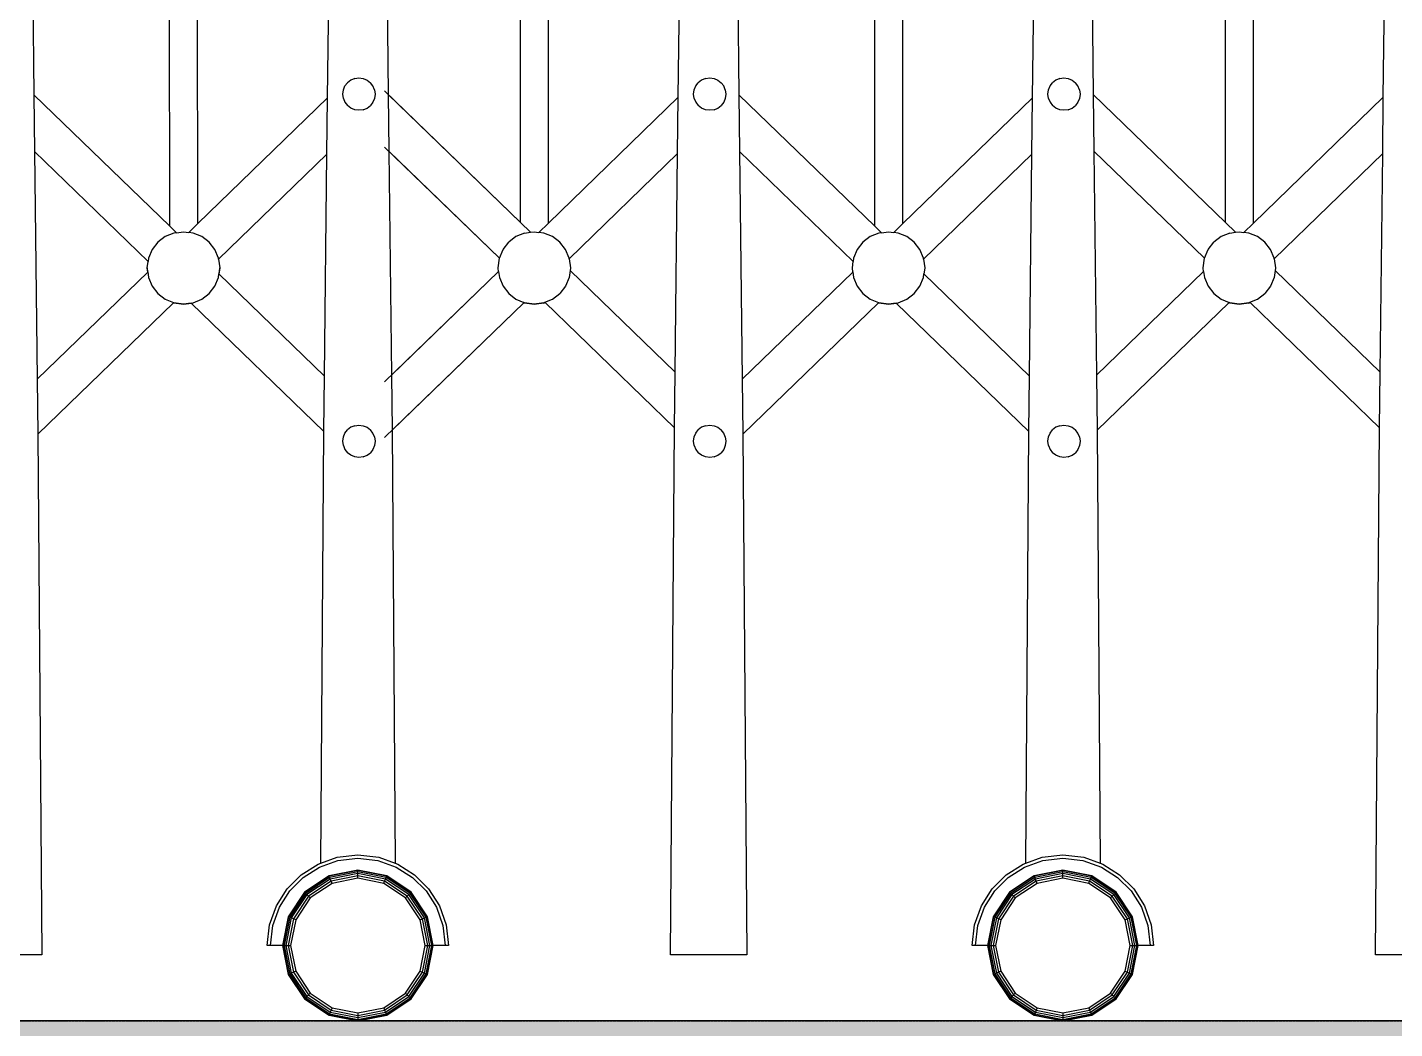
# Model space of a CAD drawing. Extents: x -202236 to 1002404, y -663931 to 1550022.
# Drawn here: x -65258 to -64242, y -351726 to -350982 of the extents above; entities that cross this region are included whole.
import ezdxf

# ---------------------------------------------------------------- set-up
doc = ezdxf.new("R2010")
doc.units = 0
doc.linetypes.add('DOTE', pattern=[2.42, 2, -0.2, 0.02, -0.2])
doc.layers.add('A-AXIS-DOTE', color=14, linetype='DOTE')
doc.layers.add('A-SFCE', color=30, linetype='Continuous')

msp = doc.modelspace()

# ---------------------------------------------------------------- hatches: boundary and pattern name
h = msp.add_hatch()
h.set_pattern_fill('混凝土', color=8, scale=15, angle=-21.69758, style=0, double=1)
h.set_pattern_definition([(50, (-68561.18, -351851.65), (107.589, -9.4128), [11.25, -123.75]), (355, (-68561.18, -351851.65), (-20.8127, 112.8288), [9, -99]), (100.4514, (-68552.21, -351852.44), (86.7764, 103.4159), [9.561, -105.1713]), (46.1842, (-68561.18, -351821.65), (160.0862, -24.8279), [16.875, -185.625]), (96.6356, (-68547.84, -351823.72), (140.1994, 146.1177), [14.3415, -157.757]), (351.1842, (-68561.18, -351821.65), (140.1993, 146.1178), [13.5, -148.5]), (21, (-68546.18, -351829.15), (89.53606, -60.39283), [11.25, -123.75]), (326, (-68546.18, -351829.15), (36.4973, 108.7725), [9, -99]), (71.4514, (-68538.72, -351834.18), (126.0334, 48.3796), [9.561, -105.1713]), (37.5, (-68561.177, -351851.65), (1.82398, 49.93408), [0, -97.8, 0, -100.5, 0, -99.375]), (7.5, (-68561.18, -351851.65), (39.46043, 59.16176), [0, -57.3, 0, -95.55, 0, -37.875]), (327.5, (-68594.627, -351851.65), (80.07337, -3.38323), [0, -37.5, 0, -117, 0, -155.25]), (317.5, (-68609.63, -351851.65), (87.47793, 15.01575), [0, -48.75, 0, -77.7, 0, -110.25])])
h.paths.add_polyline_path([(-55555.67, -351920.63), (-55555.67, -351720.63), (-70458.23, -351720.63), (-70458.23, -351920.63)])

# ---------------------------------------------------------------- linework, layer by layer
at = {"color": 250}
for p, q in [((-64891.4, -351126.81), (-64891.49, -350820.49)), ((-64891.4, -351126.81), (-64891.49, -350820.49)), ((-64870.57, -351127.29), (-64870.67, -350820.16)), ((-64870.57, -351127.29), (-64870.67, -350820.16)), ((-64367.29, -351126.81), (-64367.38, -350820.49)), ((-64346.46, -351127.29), (-64346.56, -350820.16)), ((-65152.13, -351129.65), (-65152.23, -350823.23)), ((-65131.31, -351127.71), (-65131.4, -350823)), ((-64628.02, -351129.65), (-64628.12, -350823.23)), ((-64628.02, -351129.65), (-64628.12, -350823.23)), ((-64607.2, -351127.71), (-64607.29, -350823)), ((-64607.2, -351127.71), (-64607.29, -350823)), ((-65254.33, -350922.2), (-65253.07, -351031.84)), ((-65034.8, -351034.17), (-65033.47, -350917.9)), ((-64991.02, -350916.96), (-64989.71, -351031.55)), ((-64774.06, -351033.75), (-64772.7, -350915.09)), ((-64774.06, -351033.75), (-64772.7, -350915.09)), ((-64730.22, -350922.2), (-64728.96, -351031.84)), ((-64730.22, -350922.2), (-64728.96, -351031.84)), ((-64510.69, -351034.17), (-64509.36, -350917.9)), ((-64466.91, -350916.96), (-64465.6, -351031.55)), ((-64249.95, -351033.75), (-64248.59, -350915.09)), ((-65023.04, -351028.2), (-65021.83, -351025.33)), ((-65021.83, -351025.33), (-65019.95, -351022.89)), ((-65017.51, -351021.01), (-65019.95, -351022.89)), ((-65014.64, -351019.8), (-65017.51, -351021.01)), ((-65014.64, -351019.8), (-65011.44, -351019.37)), ((-65011.44, -351019.37), (-65008.25, -351019.8)), ((-65008.25, -351019.8), (-65005.38, -351021.01)), ((-65005.38, -351021.01), (-65002.94, -351022.89)), ((-65001.06, -351025.33), (-65002.94, -351022.89)), ((-64999.85, -351028.2), (-65001.06, -351025.33)), ((-64762.3, -351028.2), (-64761.09, -351025.33)), ((-64762.3, -351028.2), (-64761.09, -351025.33)), ((-64761.09, -351025.33), (-64759.21, -351022.89)), ((-64761.09, -351025.33), (-64759.21, -351022.89)), ((-64756.77, -351021.01), (-64759.21, -351022.89)), ((-64756.77, -351021.01), (-64759.21, -351022.89)), ((-64753.9, -351019.8), (-64756.77, -351021.01)), ((-64753.9, -351019.8), (-64756.77, -351021.01)), ((-64753.9, -351019.8), (-64750.71, -351019.37)), ((-64753.9, -351019.8), (-64750.71, -351019.37)), ((-64750.71, -351019.37), (-64747.51, -351019.8)), ((-64750.71, -351019.37), (-64747.51, -351019.8)), ((-64747.51, -351019.8), (-64744.64, -351021.01)), ((-64747.51, -351019.8), (-64744.64, -351021.01)), ((-64744.64, -351021.01), (-64742.21, -351022.89)), ((-64744.64, -351021.01), (-64742.21, -351022.89)), ((-64740.32, -351025.33), (-64742.21, -351022.89)), ((-64740.32, -351025.33), (-64742.21, -351022.89)), ((-64739.11, -351028.2), (-64740.32, -351025.33)), ((-64739.11, -351028.2), (-64740.32, -351025.33)), ((-64498.93, -351028.2), (-64497.72, -351025.33)), ((-64497.72, -351025.33), (-64495.84, -351022.89)), ((-64493.4, -351021.01), (-64495.84, -351022.89)), ((-64490.53, -351019.8), (-64493.4, -351021.01)), ((-64490.53, -351019.8), (-64487.34, -351019.37)), ((-64487.34, -351019.37), (-64484.14, -351019.8)), ((-64484.14, -351019.8), (-64481.27, -351021.01)), ((-64481.27, -351021.01), (-64478.84, -351022.89)), ((-64476.95, -351025.33), (-64478.84, -351022.89)), ((-64475.74, -351028.2), (-64476.95, -351025.33)), ((-65253.07, -351031.84), (-65152.13, -351129.65)), ((-65253.07, -351031.84), (-65252.59, -351074.05)), ((-65131.31, -351127.71), (-65034.8, -351034.17)), ((-65035.28, -351076.04), (-65034.8, -351034.17)), ((-65023.47, -351031.39), (-65023.04, -351028.2)), ((-65023.04, -351034.59), (-65023.47, -351031.39)), ((-65023.04, -351034.59), (-65021.83, -351037.46)), ((-64999.85, -351034.59), (-65001.06, -351037.46)), ((-64999.85, -351028.2), (-64999.42, -351031.39)), ((-64999.42, -351031.39), (-64999.85, -351034.59)), ((-64992.37, -351028.97), (-64891.4, -351126.81)), ((-64989.71, -351031.55), (-64891.4, -351126.81)), ((-64989.71, -351031.55), (-64989.22, -351073.76)), ((-64870.57, -351127.29), (-64774.06, -351033.75)), ((-64870.57, -351127.29), (-64774.06, -351033.75)), ((-64774.54, -351075.62), (-64774.06, -351033.75)), ((-64774.54, -351075.62), (-64774.06, -351033.75)), ((-64762.73, -351031.39), (-64762.3, -351028.2)), ((-64762.73, -351031.39), (-64762.3, -351028.2)), ((-64762.3, -351034.59), (-64762.73, -351031.39)), ((-64762.3, -351034.59), (-64762.73, -351031.39)), ((-64762.3, -351034.59), (-64761.09, -351037.46)), ((-64762.3, -351034.59), (-64761.09, -351037.46)), ((-64739.11, -351034.59), (-64740.32, -351037.46)), ((-64739.11, -351034.59), (-64740.32, -351037.46)), ((-64739.11, -351028.2), (-64738.68, -351031.39)), ((-64739.11, -351028.2), (-64738.68, -351031.39)), ((-64738.68, -351031.39), (-64739.11, -351034.59)), ((-64738.68, -351031.39), (-64739.11, -351034.59)), ((-64728.96, -351031.84), (-64628.02, -351129.65)), ((-64728.96, -351031.84), (-64728.48, -351074.05)), ((-64728.96, -351031.84), (-64628.02, -351129.65)), ((-64728.96, -351031.84), (-64728.48, -351074.05)), ((-64607.2, -351127.71), (-64510.69, -351034.17)), ((-64607.2, -351127.71), (-64510.69, -351034.17)), ((-64511.17, -351076.04), (-64510.69, -351034.17)), ((-64499.36, -351031.39), (-64498.93, -351028.2)), ((-64498.93, -351034.59), (-64499.36, -351031.39)), ((-64498.93, -351034.59), (-64497.72, -351037.46)), ((-64475.74, -351034.59), (-64476.95, -351037.46)), ((-64475.74, -351028.2), (-64475.31, -351031.39)), ((-64475.31, -351031.39), (-64475.74, -351034.59)), ((-64465.6, -351031.55), (-64367.29, -351126.81)), ((-64465.6, -351031.55), (-64465.11, -351073.76)), ((-64346.46, -351127.29), (-64249.95, -351033.75)), ((-64250.43, -351075.62), (-64249.95, -351033.75)), ((-65021.83, -351037.46), (-65019.95, -351039.89)), ((-65017.51, -351041.78), (-65019.95, -351039.89)), ((-65014.64, -351042.99), (-65017.51, -351041.78)), ((-65011.44, -351043.42), (-65014.64, -351042.99)), ((-65008.25, -351042.99), (-65011.44, -351043.42)), ((-65008.25, -351042.99), (-65005.38, -351041.78)), ((-65005.38, -351041.78), (-65002.94, -351039.89)), ((-65001.06, -351037.46), (-65002.94, -351039.89)), ((-64761.09, -351037.46), (-64759.21, -351039.89)), ((-64761.09, -351037.46), (-64759.21, -351039.89)), ((-64756.77, -351041.78), (-64759.21, -351039.89)), ((-64756.77, -351041.78), (-64759.21, -351039.89)), ((-64753.9, -351042.99), (-64756.77, -351041.78)), ((-64753.9, -351042.99), (-64756.77, -351041.78)), ((-64750.71, -351043.42), (-64753.9, -351042.99)), ((-64750.71, -351043.42), (-64753.9, -351042.99)), ((-64747.51, -351042.99), (-64750.71, -351043.42)), ((-64747.51, -351042.99), (-64750.71, -351043.42)), ((-64747.51, -351042.99), (-64744.64, -351041.78)), ((-64747.51, -351042.99), (-64744.64, -351041.78)), ((-64744.64, -351041.78), (-64742.21, -351039.89)), ((-64744.64, -351041.78), (-64742.21, -351039.89)), ((-64740.32, -351037.46), (-64742.21, -351039.89)), ((-64740.32, -351037.46), (-64742.21, -351039.89)), ((-64497.72, -351037.46), (-64495.84, -351039.89)), ((-64493.4, -351041.78), (-64495.84, -351039.89)), ((-64490.53, -351042.99), (-64493.4, -351041.78)), ((-64487.34, -351043.42), (-64490.53, -351042.99)), ((-64484.14, -351042.99), (-64487.34, -351043.42)), ((-64484.14, -351042.99), (-64481.27, -351041.78)), ((-64481.27, -351041.78), (-64478.84, -351039.89)), ((-64476.95, -351037.46), (-64478.84, -351039.89)), ((-65168.15, -351155.88), (-65252.59, -351074.05)), ((-65252.59, -351074.05), (-65250.65, -351243.38)), ((-65035.28, -351076.04), (-65115.85, -351154.13)), ((-65037.17, -351241.05), (-65035.28, -351076.04)), ((-64907.05, -351153.38), (-64992.37, -351070.71)), ((-64907.05, -351153.38), (-64989.22, -351073.76)), ((-64989.22, -351073.76), (-64987.31, -351240.45)), ((-64774.54, -351075.62), (-64855.16, -351153.76)), ((-64774.54, -351075.62), (-64855.16, -351153.76)), ((-64776.4, -351238.24), (-64774.54, -351075.62)), ((-64776.4, -351238.24), (-64774.54, -351075.62)), ((-64644.04, -351155.88), (-64728.48, -351074.05)), ((-64728.48, -351074.05), (-64726.54, -351243.38)), ((-64644.04, -351155.88), (-64728.48, -351074.05)), ((-64728.48, -351074.05), (-64726.54, -351243.38)), ((-64511.17, -351076.04), (-64591.74, -351154.13)), ((-64511.17, -351076.04), (-64591.74, -351154.13)), ((-64513.07, -351241.05), (-64511.17, -351076.04)), ((-64382.94, -351153.38), (-64465.11, -351073.76)), ((-64465.11, -351073.76), (-64463.2, -351240.45)), ((-64250.43, -351075.62), (-64331.05, -351153.76)), ((-64252.3, -351238.24), (-64250.43, -351075.62)), ((-65138.03, -351134.22), (-65131.31, -351127.71)), ((-64891.4, -351126.81), (-64883.9, -351134.08)), ((-64891.4, -351126.81), (-64883.9, -351134.08)), ((-64870.57, -351127.29), (-64877.67, -351134.17)), ((-64870.57, -351127.29), (-64877.67, -351134.17)), ((-64613.92, -351134.22), (-64607.2, -351127.71)), ((-64613.92, -351134.22), (-64607.2, -351127.71)), ((-64367.29, -351126.81), (-64359.79, -351134.08)), ((-64346.46, -351127.29), (-64353.56, -351134.17)), ((-65155.46, -351137.38), (-65160.9, -351141.59)), ((-65149.03, -351134.67), (-65155.46, -351137.38)), ((-65152.13, -351129.65), (-65147.21, -351134.42)), ((-65147.21, -351134.42), (-65149.03, -351134.67)), ((-65147.21, -351134.42), (-65141.88, -351133.71)), ((-65141.88, -351133.71), (-65138.03, -351134.22)), ((-65134.73, -351134.67), (-65138.03, -351134.22)), ((-65128.31, -351137.38), (-65134.73, -351134.67)), ((-65122.86, -351141.59), (-65128.31, -351137.38)), ((-64894.72, -351137.38), (-64900.16, -351141.59)), ((-64894.72, -351137.38), (-64900.16, -351141.59)), ((-64888.29, -351134.67), (-64894.72, -351137.38)), ((-64888.29, -351134.67), (-64894.72, -351137.38)), ((-64888.29, -351134.67), (-64883.9, -351134.08)), ((-64888.29, -351134.67), (-64883.9, -351134.08)), ((-64883.9, -351134.08), (-64881.14, -351133.71)), ((-64883.9, -351134.08), (-64881.14, -351133.71)), ((-64881.14, -351133.71), (-64877.67, -351134.17)), ((-64881.14, -351133.71), (-64877.67, -351134.17)), ((-64874, -351134.67), (-64877.67, -351134.17)), ((-64874, -351134.67), (-64877.67, -351134.17)), ((-64867.57, -351137.38), (-64874, -351134.67)), ((-64867.57, -351137.38), (-64874, -351134.67)), ((-64862.12, -351141.59), (-64867.57, -351137.38)), ((-64862.12, -351141.59), (-64867.57, -351137.38)), ((-64631.35, -351137.38), (-64636.79, -351141.59)), ((-64631.35, -351137.38), (-64636.79, -351141.59)), ((-64624.92, -351134.67), (-64631.35, -351137.38)), ((-64624.92, -351134.67), (-64631.35, -351137.38)), ((-64628.02, -351129.65), (-64623.1, -351134.42)), ((-64628.02, -351129.65), (-64623.1, -351134.42)), ((-64623.1, -351134.42), (-64624.92, -351134.67)), ((-64623.1, -351134.42), (-64624.92, -351134.67)), ((-64623.1, -351134.42), (-64617.77, -351133.71)), ((-64623.1, -351134.42), (-64617.77, -351133.71)), ((-64617.77, -351133.71), (-64613.92, -351134.22)), ((-64617.77, -351133.71), (-64613.92, -351134.22)), ((-64610.63, -351134.67), (-64613.92, -351134.22)), ((-64610.63, -351134.67), (-64613.92, -351134.22)), ((-64604.2, -351137.38), (-64610.63, -351134.67)), ((-64604.2, -351137.38), (-64610.63, -351134.67)), ((-64598.75, -351141.59), (-64604.2, -351137.38)), ((-64598.75, -351141.59), (-64604.2, -351137.38)), ((-64370.61, -351137.38), (-64376.05, -351141.59)), ((-64364.18, -351134.67), (-64370.61, -351137.38)), ((-64364.18, -351134.67), (-64359.79, -351134.08)), ((-64359.79, -351134.08), (-64357.04, -351133.71)), ((-64357.04, -351133.71), (-64353.56, -351134.17)), ((-64349.89, -351134.67), (-64353.56, -351134.17)), ((-64343.46, -351137.38), (-64349.89, -351134.67)), ((-64338.02, -351141.59), (-64343.46, -351137.38)), ((-65165.11, -351147.04), (-65167.82, -351153.46)), ((-65160.9, -351141.59), (-65165.11, -351147.04)), ((-65118.65, -351147.04), (-65122.86, -351141.59)), ((-65115.94, -351153.46), (-65118.65, -351147.04)), ((-64907.05, -351153.38), (-64904.37, -351147.04)), ((-64907.05, -351153.38), (-64904.37, -351147.04)), ((-64904.37, -351147.04), (-64900.16, -351141.59)), ((-64904.37, -351147.04), (-64900.16, -351141.59)), ((-64857.92, -351147.04), (-64862.12, -351141.59)), ((-64857.92, -351147.04), (-64862.12, -351141.59)), ((-64855.2, -351153.46), (-64857.92, -351147.04)), ((-64855.2, -351153.46), (-64857.92, -351147.04)), ((-64641, -351147.04), (-64643.72, -351153.46)), ((-64641, -351147.04), (-64643.72, -351153.46)), ((-64636.79, -351141.59), (-64641, -351147.04)), ((-64636.79, -351141.59), (-64641, -351147.04)), ((-64594.55, -351147.04), (-64598.75, -351141.59)), ((-64594.55, -351147.04), (-64598.75, -351141.59)), ((-64591.83, -351153.46), (-64594.55, -351147.04)), ((-64591.83, -351153.46), (-64594.55, -351147.04)), ((-64382.94, -351153.38), (-64380.26, -351147.04)), ((-64380.26, -351147.04), (-64376.05, -351141.59)), ((-64333.81, -351147.04), (-64338.02, -351141.59)), ((-64331.09, -351153.46), (-64333.81, -351147.04)), ((-65168.79, -351160.61), (-65168.15, -351155.88)), ((-65167.82, -351153.46), (-65168.15, -351155.88)), ((-65115.85, -351154.13), (-65115.94, -351153.46)), ((-65115.85, -351154.13), (-65114.98, -351160.61)), ((-64908.05, -351160.61), (-64907.09, -351153.46)), ((-64908.05, -351160.61), (-64907.09, -351153.46)), ((-64907.09, -351153.46), (-64907.05, -351153.38)), ((-64907.09, -351153.46), (-64907.05, -351153.38)), ((-64855.16, -351153.76), (-64855.2, -351153.46)), ((-64855.16, -351153.76), (-64855.2, -351153.46)), ((-64855.16, -351153.76), (-64854.24, -351160.61)), ((-64855.16, -351153.76), (-64854.24, -351160.61)), ((-64644.68, -351160.61), (-64644.04, -351155.88)), ((-64644.68, -351160.61), (-64644.04, -351155.88)), ((-64643.72, -351153.46), (-64644.04, -351155.88)), ((-64643.72, -351153.46), (-64644.04, -351155.88)), ((-64591.74, -351154.13), (-64591.83, -351153.46)), ((-64591.74, -351154.13), (-64591.83, -351153.46)), ((-64591.74, -351154.13), (-64590.87, -351160.61)), ((-64591.74, -351154.13), (-64590.87, -351160.61)), ((-64383.94, -351160.61), (-64382.98, -351153.46)), ((-64382.98, -351153.46), (-64382.94, -351153.38)), ((-64331.05, -351153.76), (-64331.09, -351153.46)), ((-64331.05, -351153.76), (-64330.13, -351160.61)), ((-65250.65, -351243.38), (-65168.42, -351163.67)), ((-65168.77, -351160.77), (-65168.79, -351160.61)), ((-65168.79, -351160.92), (-65168.77, -351160.77)), ((-65168.42, -351163.67), (-65168.79, -351160.92)), ((-65168.38, -351163.64), (-65168.77, -351160.77)), ((-65168.42, -351163.67), (-65168.38, -351163.64)), ((-65168.38, -351163.64), (-65167.82, -351167.76)), ((-65167.82, -351167.76), (-65165.11, -351174.18)), ((-65118.65, -351174.18), (-65115.94, -351167.76)), ((-65115.94, -351167.76), (-65115.58, -351165.08)), ((-65115, -351160.77), (-65115.58, -351165.08)), ((-65115.58, -351165.08), (-65115.54, -351165.11)), ((-65114.98, -351160.92), (-65115.54, -351165.11)), ((-65115.54, -351165.11), (-65037.17, -351241.05)), ((-65114.98, -351160.61), (-65115, -351160.77)), ((-65115, -351160.77), (-65114.98, -351160.92)), ((-64992.37, -351245.35), (-64907.73, -351163.31)), ((-64987.31, -351240.45), (-64907.73, -351163.31)), ((-64908.03, -351160.77), (-64908.05, -351160.61)), ((-64908.03, -351160.77), (-64908.05, -351160.61)), ((-64908.05, -351160.92), (-64908.03, -351160.77)), ((-64908.05, -351160.92), (-64908.03, -351160.77)), ((-64907.73, -351163.31), (-64908.05, -351160.92)), ((-64907.73, -351163.31), (-64908.05, -351160.92)), ((-64907.69, -351163.27), (-64908.03, -351160.77)), ((-64907.69, -351163.27), (-64908.03, -351160.77)), ((-64907.73, -351163.31), (-64907.69, -351163.27)), ((-64907.73, -351163.31), (-64907.69, -351163.27)), ((-64907.69, -351163.27), (-64907.09, -351167.76)), ((-64907.69, -351163.27), (-64907.09, -351167.76)), ((-64907.09, -351167.76), (-64904.37, -351174.18)), ((-64907.09, -351167.76), (-64904.37, -351174.18)), ((-64855.2, -351167.76), (-64857.92, -351174.18)), ((-64855.2, -351167.76), (-64857.92, -351174.18)), ((-64854.5, -351162.56), (-64855.2, -351167.76)), ((-64854.5, -351162.56), (-64855.2, -351167.76)), ((-64854.26, -351160.77), (-64854.5, -351162.56)), ((-64854.26, -351160.77), (-64854.5, -351162.56)), ((-64854.5, -351162.56), (-64854.47, -351162.6)), ((-64854.5, -351162.56), (-64854.47, -351162.6)), ((-64854.24, -351160.92), (-64854.47, -351162.6)), ((-64854.24, -351160.92), (-64854.47, -351162.6)), ((-64854.47, -351162.6), (-64776.4, -351238.24)), ((-64854.47, -351162.6), (-64776.4, -351238.24)), ((-64854.24, -351160.61), (-64854.26, -351160.77)), ((-64854.24, -351160.61), (-64854.26, -351160.77)), ((-64854.26, -351160.77), (-64854.24, -351160.92)), ((-64854.26, -351160.77), (-64854.24, -351160.92)), ((-64726.54, -351243.38), (-64644.31, -351163.67)), ((-64726.54, -351243.38), (-64644.31, -351163.67)), ((-64644.66, -351160.77), (-64644.68, -351160.61)), ((-64644.66, -351160.77), (-64644.68, -351160.61)), ((-64644.68, -351160.92), (-64644.66, -351160.77)), ((-64644.68, -351160.92), (-64644.66, -351160.77)), ((-64644.31, -351163.67), (-64644.68, -351160.92)), ((-64644.31, -351163.67), (-64644.68, -351160.92)), ((-64644.27, -351163.64), (-64644.66, -351160.77)), ((-64644.27, -351163.64), (-64644.66, -351160.77)), ((-64644.31, -351163.67), (-64644.27, -351163.64)), ((-64644.31, -351163.67), (-64644.27, -351163.64)), ((-64644.27, -351163.64), (-64643.72, -351167.76)), ((-64644.27, -351163.64), (-64643.72, -351167.76)), ((-64643.72, -351167.76), (-64641, -351174.18)), ((-64643.72, -351167.76), (-64641, -351174.18)), ((-64594.55, -351174.18), (-64591.83, -351167.76)), ((-64594.55, -351174.18), (-64591.83, -351167.76)), ((-64591.83, -351167.76), (-64591.47, -351165.08)), ((-64591.83, -351167.76), (-64591.47, -351165.08)), ((-64590.89, -351160.77), (-64591.47, -351165.08)), ((-64590.89, -351160.77), (-64591.47, -351165.08)), ((-64591.47, -351165.08), (-64591.43, -351165.11)), ((-64591.47, -351165.08), (-64591.43, -351165.11)), ((-64590.87, -351160.92), (-64591.43, -351165.11)), ((-64590.87, -351160.92), (-64591.43, -351165.11)), ((-64591.43, -351165.11), (-64513.07, -351241.05)), ((-64591.43, -351165.11), (-64513.07, -351241.05)), ((-64590.87, -351160.61), (-64590.89, -351160.77)), ((-64590.87, -351160.61), (-64590.89, -351160.77)), ((-64590.89, -351160.77), (-64590.87, -351160.92)), ((-64590.89, -351160.77), (-64590.87, -351160.92)), ((-64463.2, -351240.45), (-64383.62, -351163.31)), ((-64383.92, -351160.77), (-64383.94, -351160.61)), ((-64383.94, -351160.92), (-64383.92, -351160.77)), ((-64383.62, -351163.31), (-64383.94, -351160.92)), ((-64383.58, -351163.27), (-64383.92, -351160.77)), ((-64383.62, -351163.31), (-64383.58, -351163.27)), ((-64383.58, -351163.27), (-64382.98, -351167.76)), ((-64382.98, -351167.76), (-64380.26, -351174.18)), ((-64331.09, -351167.76), (-64333.81, -351174.18)), ((-64330.39, -351162.56), (-64331.09, -351167.76)), ((-64330.15, -351160.77), (-64330.39, -351162.56)), ((-64330.39, -351162.56), (-64330.36, -351162.6)), ((-64330.13, -351160.92), (-64330.36, -351162.6)), ((-64330.36, -351162.6), (-64252.3, -351238.24)), ((-64330.13, -351160.61), (-64330.15, -351160.77)), ((-64330.15, -351160.77), (-64330.13, -351160.92)), ((-65165.11, -351174.18), (-65160.9, -351179.63)), ((-65122.86, -351179.63), (-65118.65, -351174.18)), ((-64904.37, -351174.18), (-64900.16, -351179.63)), ((-64904.37, -351174.18), (-64900.16, -351179.63)), ((-64857.92, -351174.18), (-64862.12, -351179.63)), ((-64857.92, -351174.18), (-64862.12, -351179.63)), ((-64641, -351174.18), (-64636.79, -351179.63)), ((-64641, -351174.18), (-64636.79, -351179.63)), ((-64598.75, -351179.63), (-64594.55, -351174.18)), ((-64598.75, -351179.63), (-64594.55, -351174.18)), ((-64380.26, -351174.18), (-64376.05, -351179.63)), ((-64333.81, -351174.18), (-64338.02, -351179.63)), ((-65149.44, -351186.69), (-65250.18, -351284.33)), ((-65160.9, -351179.63), (-65155.46, -351183.84)), ((-65155.46, -351183.84), (-65149.22, -351186.47)), ((-65149.22, -351186.47), (-65149.44, -351186.69)), ((-65149.03, -351186.86), (-65149.44, -351186.69)), ((-65149.03, -351186.55), (-65149.22, -351186.47)), ((-65141.88, -351187.52), (-65149.03, -351186.55)), ((-65141.88, -351187.82), (-65149.03, -351186.86)), ((-65136.28, -351186.76), (-65141.88, -351187.52)), ((-65136, -351187.03), (-65141.88, -351187.82)), ((-65136.28, -351186.76), (-65134.73, -351186.55)), ((-65136, -351187.03), (-65136.28, -351186.76)), ((-65037.65, -351282.33), (-65136, -351187.03)), ((-65134.73, -351186.55), (-65128.31, -351183.84)), ((-65128.31, -351183.84), (-65122.86, -351179.63)), ((-64889, -351186.56), (-64992.37, -351286.76)), ((-64889, -351186.56), (-64986.84, -351281.4)), ((-64900.16, -351179.63), (-64894.72, -351183.84)), ((-64900.16, -351179.63), (-64894.72, -351183.84)), ((-64894.72, -351183.84), (-64888.78, -351186.35)), ((-64894.72, -351183.84), (-64888.78, -351186.35)), ((-64888.78, -351186.35), (-64889, -351186.56)), ((-64888.78, -351186.35), (-64889, -351186.56)), ((-64888.29, -351186.86), (-64889, -351186.56)), ((-64888.29, -351186.86), (-64889, -351186.56)), ((-64888.29, -351186.55), (-64888.78, -351186.35)), ((-64888.29, -351186.55), (-64888.78, -351186.35)), ((-64881.14, -351187.52), (-64888.29, -351186.55)), ((-64881.14, -351187.52), (-64888.29, -351186.55)), ((-64881.14, -351187.82), (-64888.29, -351186.86)), ((-64881.14, -351187.82), (-64888.29, -351186.86)), ((-64874, -351186.55), (-64881.14, -351187.52)), ((-64874, -351186.55), (-64881.14, -351187.52)), ((-64874, -351186.86), (-64881.14, -351187.82)), ((-64874, -351186.86), (-64881.14, -351187.82)), ((-64874, -351186.55), (-64873.18, -351186.21)), ((-64874, -351186.55), (-64873.18, -351186.21)), ((-64874, -351186.86), (-64872.96, -351186.42)), ((-64874, -351186.86), (-64872.96, -351186.42)), ((-64873.18, -351186.21), (-64867.57, -351183.84)), ((-64873.18, -351186.21), (-64867.57, -351183.84)), ((-64872.96, -351186.42), (-64873.18, -351186.21)), ((-64872.96, -351186.42), (-64873.18, -351186.21)), ((-64776.88, -351279.52), (-64872.96, -351186.42)), ((-64776.88, -351279.52), (-64872.96, -351186.42)), ((-64867.57, -351183.84), (-64862.12, -351179.63)), ((-64867.57, -351183.84), (-64862.12, -351179.63)), ((-64625.33, -351186.69), (-64726.07, -351284.33)), ((-64625.33, -351186.69), (-64726.07, -351284.33)), ((-64636.79, -351179.63), (-64631.35, -351183.84)), ((-64636.79, -351179.63), (-64631.35, -351183.84)), ((-64631.35, -351183.84), (-64625.11, -351186.47)), ((-64631.35, -351183.84), (-64625.11, -351186.47)), ((-64625.11, -351186.47), (-64625.33, -351186.69)), ((-64625.11, -351186.47), (-64625.33, -351186.69)), ((-64624.92, -351186.86), (-64625.33, -351186.69)), ((-64624.92, -351186.86), (-64625.33, -351186.69)), ((-64624.92, -351186.55), (-64625.11, -351186.47)), ((-64624.92, -351186.55), (-64625.11, -351186.47)), ((-64617.77, -351187.52), (-64624.92, -351186.55)), ((-64617.77, -351187.52), (-64624.92, -351186.55)), ((-64617.77, -351187.82), (-64624.92, -351186.86)), ((-64617.77, -351187.82), (-64624.92, -351186.86)), ((-64612.17, -351186.76), (-64617.77, -351187.52)), ((-64612.17, -351186.76), (-64617.77, -351187.52)), ((-64611.89, -351187.03), (-64617.77, -351187.82)), ((-64611.89, -351187.03), (-64617.77, -351187.82)), ((-64612.17, -351186.76), (-64610.63, -351186.55)), ((-64612.17, -351186.76), (-64610.63, -351186.55)), ((-64611.89, -351187.03), (-64612.17, -351186.76)), ((-64611.89, -351187.03), (-64612.17, -351186.76)), ((-64513.54, -351282.33), (-64611.89, -351187.03)), ((-64513.54, -351282.33), (-64611.89, -351187.03)), ((-64610.63, -351186.55), (-64604.2, -351183.84)), ((-64610.63, -351186.55), (-64604.2, -351183.84)), ((-64604.2, -351183.84), (-64598.75, -351179.63)), ((-64604.2, -351183.84), (-64598.75, -351179.63)), ((-64364.89, -351186.56), (-64462.73, -351281.4)), ((-64376.05, -351179.63), (-64370.61, -351183.84)), ((-64370.61, -351183.84), (-64364.67, -351186.35)), ((-64364.67, -351186.35), (-64364.89, -351186.56)), ((-64364.18, -351186.86), (-64364.89, -351186.56)), ((-64364.18, -351186.55), (-64364.67, -351186.35)), ((-64357.04, -351187.52), (-64364.18, -351186.55)), ((-64357.04, -351187.82), (-64364.18, -351186.86)), ((-64349.89, -351186.55), (-64357.04, -351187.52)), ((-64349.89, -351186.86), (-64357.04, -351187.82)), ((-64349.89, -351186.55), (-64349.07, -351186.21)), ((-64349.89, -351186.86), (-64348.85, -351186.42)), ((-64349.07, -351186.21), (-64343.46, -351183.84)), ((-64348.85, -351186.42), (-64349.07, -351186.21)), ((-64252.77, -351279.52), (-64348.85, -351186.42)), ((-64343.46, -351183.84), (-64338.02, -351179.63)), ((-64776.88, -351279.52), (-64776.4, -351238.24)), ((-64776.88, -351279.52), (-64776.4, -351238.24)), ((-64252.77, -351279.52), (-64252.3, -351238.24)), ((-65250.65, -351243.38), (-65250.18, -351284.33)), ((-65037.65, -351282.33), (-65037.17, -351241.05)), ((-64987.31, -351240.45), (-64986.84, -351281.4)), ((-64726.54, -351243.38), (-64726.07, -351284.33)), ((-64726.54, -351243.38), (-64726.07, -351284.33)), ((-64513.54, -351282.33), (-64513.07, -351241.05)), ((-64463.2, -351240.45), (-64462.73, -351281.4)), ((-65017.51, -351279.17), (-65019.95, -351281.05)), ((-65014.64, -351277.95), (-65017.51, -351279.17)), ((-65014.64, -351277.95), (-65011.44, -351277.52)), ((-65011.44, -351277.52), (-65008.25, -351277.95)), ((-65008.25, -351277.95), (-65005.38, -351279.17)), ((-65005.38, -351279.17), (-65002.94, -351281.05)), ((-64779.91, -351671.58), (-64776.88, -351279.52)), ((-64779.91, -351671.58), (-64776.88, -351279.52)), ((-64756.77, -351279.17), (-64759.21, -351281.05)), ((-64756.77, -351279.17), (-64759.21, -351281.05)), ((-64753.9, -351277.95), (-64756.77, -351279.17)), ((-64753.9, -351277.95), (-64756.77, -351279.17)), ((-64753.9, -351277.95), (-64750.71, -351277.52)), ((-64753.9, -351277.95), (-64750.71, -351277.52)), ((-64750.71, -351277.52), (-64747.51, -351277.95)), ((-64750.71, -351277.52), (-64747.51, -351277.95)), ((-64747.51, -351277.95), (-64744.64, -351279.17)), ((-64747.51, -351277.95), (-64744.64, -351279.17)), ((-64744.64, -351279.17), (-64742.21, -351281.05)), ((-64744.64, -351279.17), (-64742.21, -351281.05)), ((-64493.4, -351279.17), (-64495.84, -351281.05)), ((-64490.53, -351277.95), (-64493.4, -351279.17)), ((-64490.53, -351277.95), (-64487.34, -351277.52)), ((-64487.34, -351277.52), (-64484.14, -351277.95)), ((-64484.14, -351277.95), (-64481.27, -351279.17)), ((-64481.27, -351279.17), (-64478.84, -351281.05)), ((-64255.8, -351671.58), (-64252.77, -351279.52)), ((-65250.18, -351284.33), (-65247.2, -351671.58)), ((-65039.87, -351603.33), (-65037.65, -351282.33)), ((-65023.47, -351289.55), (-65023.04, -351286.35)), ((-65023.04, -351292.74), (-65023.47, -351289.55)), ((-65023.04, -351286.35), (-65021.83, -351283.48)), ((-65021.83, -351283.48), (-65019.95, -351281.05)), ((-65001.06, -351283.48), (-65002.94, -351281.05)), ((-64999.85, -351286.35), (-65001.06, -351283.48)), ((-64999.85, -351286.35), (-64999.42, -351289.55)), ((-64999.42, -351289.55), (-64999.85, -351292.74)), ((-64986.84, -351281.4), (-64984.61, -351603.33)), ((-64762.73, -351289.55), (-64762.3, -351286.35)), ((-64762.73, -351289.55), (-64762.3, -351286.35)), ((-64762.3, -351292.74), (-64762.73, -351289.55)), ((-64762.3, -351292.74), (-64762.73, -351289.55)), ((-64762.3, -351286.35), (-64761.09, -351283.48)), ((-64762.3, -351286.35), (-64761.09, -351283.48)), ((-64761.09, -351283.48), (-64759.21, -351281.05)), ((-64761.09, -351283.48), (-64759.21, -351281.05)), ((-64740.32, -351283.48), (-64742.21, -351281.05)), ((-64740.32, -351283.48), (-64742.21, -351281.05)), ((-64739.11, -351286.35), (-64740.32, -351283.48)), ((-64739.11, -351286.35), (-64740.32, -351283.48)), ((-64739.11, -351286.35), (-64738.68, -351289.55)), ((-64739.11, -351286.35), (-64738.68, -351289.55)), ((-64738.68, -351289.55), (-64739.11, -351292.74)), ((-64738.68, -351289.55), (-64739.11, -351292.74)), ((-64726.07, -351284.33), (-64723.09, -351671.58)), ((-64726.07, -351284.33), (-64723.09, -351671.58)), ((-64515.76, -351603.33), (-64513.54, -351282.33)), ((-64499.36, -351289.55), (-64498.93, -351286.35)), ((-64498.93, -351292.74), (-64499.36, -351289.55)), ((-64498.93, -351286.35), (-64497.72, -351283.48)), ((-64497.72, -351283.48), (-64495.84, -351281.05)), ((-64476.95, -351283.48), (-64478.84, -351281.05)), ((-64475.74, -351286.35), (-64476.95, -351283.48)), ((-64475.74, -351286.35), (-64475.31, -351289.55)), ((-64475.31, -351289.55), (-64475.74, -351292.74)), ((-64462.73, -351281.4), (-64460.5, -351603.33)), ((-65023.04, -351292.74), (-65021.83, -351295.62)), ((-65021.83, -351295.62), (-65019.95, -351298.05)), ((-65017.51, -351299.93), (-65019.95, -351298.05)), ((-65014.64, -351301.14), (-65017.51, -351299.93)), ((-65008.25, -351301.14), (-65005.38, -351299.93)), ((-65005.38, -351299.93), (-65002.94, -351298.05)), ((-65001.06, -351295.62), (-65002.94, -351298.05)), ((-64999.85, -351292.74), (-65001.06, -351295.62)), ((-64762.3, -351292.74), (-64761.09, -351295.62)), ((-64762.3, -351292.74), (-64761.09, -351295.62)), ((-64761.09, -351295.62), (-64759.21, -351298.05)), ((-64761.09, -351295.62), (-64759.21, -351298.05)), ((-64756.77, -351299.93), (-64759.21, -351298.05)), ((-64756.77, -351299.93), (-64759.21, -351298.05)), ((-64753.9, -351301.14), (-64756.77, -351299.93)), ((-64753.9, -351301.14), (-64756.77, -351299.93)), ((-64747.51, -351301.14), (-64744.64, -351299.93)), ((-64747.51, -351301.14), (-64744.64, -351299.93)), ((-64744.64, -351299.93), (-64742.21, -351298.05)), ((-64744.64, -351299.93), (-64742.21, -351298.05)), ((-64740.32, -351295.62), (-64742.21, -351298.05)), ((-64740.32, -351295.62), (-64742.21, -351298.05)), ((-64739.11, -351292.74), (-64740.32, -351295.62)), ((-64739.11, -351292.74), (-64740.32, -351295.62)), ((-64498.93, -351292.74), (-64497.72, -351295.62)), ((-64497.72, -351295.62), (-64495.84, -351298.05)), ((-64493.4, -351299.93), (-64495.84, -351298.05)), ((-64490.53, -351301.14), (-64493.4, -351299.93)), ((-64484.14, -351301.14), (-64481.27, -351299.93)), ((-64481.27, -351299.93), (-64478.84, -351298.05)), ((-64476.95, -351295.62), (-64478.84, -351298.05)), ((-64475.74, -351292.74), (-64476.95, -351295.62)), ((-65011.44, -351301.57), (-65014.64, -351301.14)), ((-65008.25, -351301.14), (-65011.44, -351301.57)), ((-64750.71, -351301.57), (-64753.9, -351301.14)), ((-64750.71, -351301.57), (-64753.9, -351301.14)), ((-64747.51, -351301.14), (-64750.71, -351301.57)), ((-64747.51, -351301.14), (-64750.71, -351301.57)), ((-64487.34, -351301.57), (-64490.53, -351301.14)), ((-64484.14, -351301.14), (-64487.34, -351301.57)), ((-65054.38, -351612.01), (-65041.87, -351604.05)), ((-65041.87, -351604.05), (-65039.87, -351603.33)), ((-65040.79, -351606.26), (-65027.12, -351601.37)), ((-65039.87, -351603.33), (-65027.68, -351598.97)), ((-65027.68, -351598.97), (-65012.24, -351597.19)), ((-65027.12, -351601.37), (-65012.24, -351599.65)), ((-65012.24, -351597.19), (-64996.79, -351598.97)), ((-65012.24, -351599.65), (-64997.35, -351601.37)), ((-64997.35, -351601.37), (-64983.69, -351606.26)), ((-64996.79, -351598.97), (-64984.61, -351603.33)), ((-64984.61, -351603.33), (-64982.61, -351604.05)), ((-64982.61, -351604.05), (-64970.09, -351612.01)), ((-64530.28, -351612.01), (-64517.76, -351604.05)), ((-64517.76, -351604.05), (-64515.76, -351603.33)), ((-64516.68, -351606.26), (-64503.02, -351601.37)), ((-64515.76, -351603.33), (-64503.58, -351598.97)), ((-64503.58, -351598.97), (-64488.13, -351597.19)), ((-64503.02, -351601.37), (-64488.13, -351599.65)), ((-64488.13, -351597.19), (-64472.69, -351598.97)), ((-64488.13, -351599.65), (-64473.25, -351601.37)), ((-64473.25, -351601.37), (-64459.58, -351606.26)), ((-64472.69, -351598.97), (-64460.5, -351603.33)), ((-64460.5, -351603.33), (-64458.5, -351604.05)), ((-64458.5, -351604.05), (-64445.99, -351612.01)), ((-65064.83, -351622.45), (-65054.38, -351612.01)), ((-65062.91, -351624), (-65052.85, -351613.93)), ((-65052.85, -351613.93), (-65040.79, -351606.26)), ((-65033.68, -351612.82), (-65051.86, -351624.97)), ((-65033.57, -351613.09), (-65051.66, -351625.18)), ((-65033.25, -351613.88), (-65051.06, -351625.78)), ((-65032.74, -351615.1), (-65050.12, -351626.71)), ((-65012.24, -351608.56), (-65033.68, -351612.82)), ((-65033.57, -351613.09), (-65033.68, -351612.82)), ((-65012.24, -351608.85), (-65033.57, -351613.09)), ((-65033.25, -351613.88), (-65033.57, -351613.09)), ((-65012.24, -351609.7), (-65033.25, -351613.88)), ((-65032.74, -351615.1), (-65033.25, -351613.88)), ((-65012.24, -351611.02), (-65032.74, -351615.1)), ((-65032.1, -351616.64), (-65032.74, -351615.1)), ((-65012.24, -351612.69), (-65032.1, -351616.64)), ((-65012.24, -351614.53), (-65031.4, -351618.35)), ((-64990.79, -351612.82), (-65012.24, -351608.56)), ((-65012.24, -351608.85), (-65012.24, -351608.56)), ((-64990.91, -351613.09), (-65012.24, -351608.85)), ((-65012.24, -351609.7), (-65012.24, -351608.85)), ((-64991.23, -351613.88), (-65012.24, -351609.7)), ((-65012.24, -351611.02), (-65012.24, -351609.7)), ((-64991.74, -351615.1), (-65012.24, -351611.02)), ((-65012.24, -351612.69), (-65012.24, -351611.02)), ((-64992.37, -351616.64), (-65012.24, -351612.69)), ((-65012.24, -351614.53), (-65012.24, -351612.69)), ((-64993.08, -351618.35), (-65012.24, -351614.53)), ((-64992.37, -351616.64), (-64991.74, -351615.1)), ((-64991.74, -351615.1), (-64991.23, -351613.88)), ((-64974.36, -351626.71), (-64991.74, -351615.1)), ((-64991.23, -351613.88), (-64990.91, -351613.09)), ((-64973.42, -351625.78), (-64991.23, -351613.88)), ((-64990.91, -351613.09), (-64990.79, -351612.82)), ((-64972.82, -351625.18), (-64990.91, -351613.09)), ((-64972.61, -351624.97), (-64990.79, -351612.82)), ((-64983.69, -351606.26), (-64971.63, -351613.93)), ((-64971.63, -351613.93), (-64961.57, -351624)), ((-64970.09, -351612.01), (-64959.65, -351622.45)), ((-64540.72, -351622.45), (-64530.28, -351612.01)), ((-64538.8, -351624), (-64528.74, -351613.93)), ((-64528.74, -351613.93), (-64516.68, -351606.26)), ((-64509.58, -351612.82), (-64527.76, -351624.97)), ((-64509.46, -351613.09), (-64527.55, -351625.18)), ((-64509.14, -351613.88), (-64526.95, -351625.78)), ((-64508.63, -351615.1), (-64526.01, -351626.71)), ((-64488.13, -351608.56), (-64509.58, -351612.82)), ((-64509.46, -351613.09), (-64509.58, -351612.82)), ((-64488.13, -351608.85), (-64509.46, -351613.09)), ((-64509.14, -351613.88), (-64509.46, -351613.09)), ((-64488.13, -351609.7), (-64509.14, -351613.88)), ((-64508.63, -351615.1), (-64509.14, -351613.88)), ((-64488.13, -351611.02), (-64508.63, -351615.1)), ((-64508, -351616.64), (-64508.63, -351615.1)), ((-64488.13, -351612.69), (-64508, -351616.64)), ((-64488.13, -351614.53), (-64507.29, -351618.35)), ((-64466.69, -351612.82), (-64488.13, -351608.56)), ((-64488.13, -351608.85), (-64488.13, -351608.56)), ((-64466.8, -351613.09), (-64488.13, -351608.85)), ((-64488.13, -351609.7), (-64488.13, -351608.85)), ((-64467.12, -351613.88), (-64488.13, -351609.7)), ((-64488.13, -351611.02), (-64488.13, -351609.7)), ((-64467.63, -351615.1), (-64488.13, -351611.02)), ((-64488.13, -351612.69), (-64488.13, -351611.02)), ((-64468.27, -351616.64), (-64488.13, -351612.69)), ((-64488.13, -351614.53), (-64488.13, -351612.69)), ((-64468.97, -351618.35), (-64488.13, -351614.53)), ((-64468.27, -351616.64), (-64467.63, -351615.1)), ((-64467.63, -351615.1), (-64467.12, -351613.88)), ((-64450.25, -351626.71), (-64467.63, -351615.1)), ((-64467.12, -351613.88), (-64466.8, -351613.09)), ((-64449.31, -351625.78), (-64467.12, -351613.88)), ((-64466.8, -351613.09), (-64466.69, -351612.82)), ((-64448.71, -351625.18), (-64466.8, -351613.09)), ((-64448.51, -351624.97), (-64466.69, -351612.82)), ((-64459.58, -351606.26), (-64447.52, -351613.93)), ((-64447.52, -351613.93), (-64437.46, -351624)), ((-64445.99, -351612.01), (-64435.54, -351622.45)), ((-65072.79, -351634.97), (-65064.83, -351622.45)), ((-65070.58, -351636.06), (-65062.91, -351624)), ((-65051.86, -351624.97), (-65064.01, -351643.15)), ((-65051.66, -351625.18), (-65063.74, -351643.26)), ((-65051.06, -351625.78), (-65062.96, -351643.59)), ((-65051.66, -351625.18), (-65051.86, -351624.97)), ((-65051.06, -351625.78), (-65051.66, -351625.18)), ((-65050.12, -351626.71), (-65051.06, -351625.78)), ((-65032.1, -351616.64), (-65048.94, -351627.89)), ((-65031.4, -351618.35), (-65047.64, -351629.2)), ((-65031.4, -351618.35), (-65032.1, -351616.64)), ((-64993.08, -351618.35), (-64992.37, -351616.64)), ((-64976.84, -351629.2), (-64993.08, -351618.35)), ((-64975.53, -351627.89), (-64992.37, -351616.64)), ((-64974.36, -351626.71), (-64973.42, -351625.78)), ((-64973.42, -351625.78), (-64972.82, -351625.18)), ((-64961.52, -351643.59), (-64973.42, -351625.78)), ((-64972.82, -351625.18), (-64972.61, -351624.97)), ((-64960.74, -351643.26), (-64972.82, -351625.18)), ((-64960.47, -351643.15), (-64972.61, -351624.97)), ((-64961.57, -351624), (-64953.9, -351636.06)), ((-64959.65, -351622.45), (-64951.69, -351634.97)), ((-64548.68, -351634.97), (-64540.72, -351622.45)), ((-64546.47, -351636.06), (-64538.8, -351624)), ((-64527.76, -351624.97), (-64539.9, -351643.15)), ((-64527.55, -351625.18), (-64539.63, -351643.26)), ((-64526.95, -351625.78), (-64538.85, -351643.59)), ((-64527.55, -351625.18), (-64527.76, -351624.97)), ((-64526.95, -351625.78), (-64527.55, -351625.18)), ((-64526.01, -351626.71), (-64526.95, -351625.78)), ((-64508, -351616.64), (-64524.84, -351627.89)), ((-64507.29, -351618.35), (-64523.53, -351629.2)), ((-64507.29, -351618.35), (-64508, -351616.64)), ((-64468.97, -351618.35), (-64468.27, -351616.64)), ((-64452.73, -351629.2), (-64468.97, -351618.35)), ((-64451.43, -351627.89), (-64468.27, -351616.64)), ((-64450.25, -351626.71), (-64449.31, -351625.78)), ((-64449.31, -351625.78), (-64448.71, -351625.18)), ((-64437.41, -351643.59), (-64449.31, -351625.78)), ((-64448.71, -351625.18), (-64448.51, -351624.97)), ((-64436.63, -351643.26), (-64448.71, -351625.18)), ((-64436.36, -351643.15), (-64448.51, -351624.97)), ((-64437.46, -351624), (-64429.79, -351636.06)), ((-64435.54, -351622.45), (-64427.58, -351634.97)), ((-65077.86, -351649.15), (-65072.79, -351634.97)), ((-65075.47, -351649.73), (-65070.58, -351636.06)), ((-65050.12, -351626.71), (-65061.74, -351644.09)), ((-65048.94, -351627.89), (-65060.2, -351644.73)), ((-65047.64, -351629.2), (-65058.49, -351645.44)), ((-65048.94, -351627.89), (-65050.12, -351626.71)), ((-65047.64, -351629.2), (-65048.94, -351627.89)), ((-64976.84, -351629.2), (-64975.53, -351627.89)), ((-64965.99, -351645.44), (-64976.84, -351629.2)), ((-64975.53, -351627.89), (-64974.36, -351626.71)), ((-64964.28, -351644.73), (-64975.53, -351627.89)), ((-64962.74, -351644.09), (-64974.36, -351626.71)), ((-64953.9, -351636.06), (-64949.01, -351649.73)), ((-64951.69, -351634.97), (-64946.61, -351649.15)), ((-64553.76, -351649.15), (-64548.68, -351634.97)), ((-64551.36, -351649.73), (-64546.47, -351636.06)), ((-64526.01, -351626.71), (-64537.63, -351644.09)), ((-64524.84, -351627.89), (-64536.09, -351644.73)), ((-64523.53, -351629.2), (-64534.38, -351645.44)), ((-64524.84, -351627.89), (-64526.01, -351626.71)), ((-64523.53, -351629.2), (-64524.84, -351627.89)), ((-64452.73, -351629.2), (-64451.43, -351627.89)), ((-64441.88, -351645.44), (-64452.73, -351629.2)), ((-64451.43, -351627.89), (-64450.25, -351626.71)), ((-64440.17, -351644.73), (-64451.43, -351627.89)), ((-64438.63, -351644.09), (-64450.25, -351626.71)), ((-64429.79, -351636.06), (-64424.9, -351649.73)), ((-64427.58, -351634.97), (-64422.51, -351649.15)), ((-65064.01, -351643.15), (-65068.28, -351664.6)), ((-65063.74, -351643.26), (-65067.99, -351664.6)), ((-65062.96, -351643.59), (-65067.14, -351664.6)), ((-65061.74, -351644.09), (-65065.81, -351664.6)), ((-65060.2, -351644.73), (-65064.15, -351664.6)), ((-65063.74, -351643.26), (-65064.01, -351643.15)), ((-65062.96, -351643.59), (-65063.74, -351643.26)), ((-65061.74, -351644.09), (-65062.96, -351643.59)), ((-65058.49, -351645.44), (-65062.3, -351664.6)), ((-65060.2, -351644.73), (-65061.74, -351644.09)), ((-65058.49, -351645.44), (-65060.2, -351644.73)), ((-64965.99, -351645.44), (-64964.28, -351644.73)), ((-64962.18, -351664.6), (-64965.99, -351645.44)), ((-64964.28, -351644.73), (-64962.74, -351644.09)), ((-64960.33, -351664.6), (-64964.28, -351644.73)), ((-64962.74, -351644.09), (-64961.52, -351643.59)), ((-64958.66, -351664.6), (-64962.74, -351644.09)), ((-64961.52, -351643.59), (-64960.74, -351643.26)), ((-64957.34, -351664.6), (-64961.52, -351643.59)), ((-64960.74, -351643.26), (-64960.47, -351643.15)), ((-64956.49, -351664.6), (-64960.74, -351643.26)), ((-64956.2, -351664.6), (-64960.47, -351643.15)), ((-64539.9, -351643.15), (-64544.17, -351664.6)), ((-64539.63, -351643.26), (-64543.88, -351664.6)), ((-64538.85, -351643.59), (-64543.03, -351664.6)), ((-64537.63, -351644.09), (-64541.71, -351664.6)), ((-64536.09, -351644.73), (-64540.04, -351664.6)), ((-64539.63, -351643.26), (-64539.9, -351643.15)), ((-64538.85, -351643.59), (-64539.63, -351643.26)), ((-64537.63, -351644.09), (-64538.85, -351643.59)), ((-64534.38, -351645.44), (-64538.19, -351664.6)), ((-64536.09, -351644.73), (-64537.63, -351644.09)), ((-64534.38, -351645.44), (-64536.09, -351644.73)), ((-64441.88, -351645.44), (-64440.17, -351644.73)), ((-64438.07, -351664.6), (-64441.88, -351645.44)), ((-64440.17, -351644.73), (-64438.63, -351644.09)), ((-64436.22, -351664.6), (-64440.17, -351644.73)), ((-64438.63, -351644.09), (-64437.41, -351643.59)), ((-64434.56, -351664.6), (-64438.63, -351644.09)), ((-64437.41, -351643.59), (-64436.63, -351643.26)), ((-64433.23, -351664.6), (-64437.41, -351643.59)), ((-64436.63, -351643.26), (-64436.36, -351643.15)), ((-64432.38, -351664.6), (-64436.63, -351643.26)), ((-64432.09, -351664.6), (-64436.36, -351643.15)), ((-65079.65, -351664.6), (-65077.86, -351649.15)), ((-65077.18, -351664.6), (-65075.47, -351649.73)), ((-64949.01, -351649.73), (-64947.3, -351664.6)), ((-64946.61, -351649.15), (-64944.83, -351664.6)), ((-64555.54, -351664.6), (-64553.76, -351649.15)), ((-64553.07, -351664.6), (-64551.36, -351649.73)), ((-64424.9, -351649.73), (-64423.19, -351664.6)), ((-64422.51, -351649.15), (-64420.72, -351664.6)), ((-65077.18, -351664.6), (-65079.65, -351664.6)), ((-65068.28, -351664.6), (-65077.18, -351664.6)), ((-65068.28, -351664.6), (-65064.01, -351686.04)), ((-65068.28, -351664.6), (-65067.99, -351664.6)), ((-65067.99, -351664.6), (-65063.74, -351685.93)), ((-65067.99, -351664.6), (-65067.14, -351664.6)), ((-65067.14, -351664.6), (-65062.96, -351685.6)), ((-65067.14, -351664.6), (-65065.81, -351664.6)), ((-65065.81, -351664.6), (-65061.74, -351685.1)), ((-65065.81, -351664.6), (-65064.15, -351664.6)), ((-65064.15, -351664.6), (-65060.2, -351684.46)), ((-65064.15, -351664.6), (-65062.3, -351664.6)), ((-65062.3, -351664.6), (-65058.49, -351683.75)), ((-64965.99, -351683.75), (-64962.18, -351664.6)), ((-64964.28, -351684.46), (-64960.33, -351664.6)), ((-64962.74, -351685.1), (-64958.66, -351664.6)), ((-64962.18, -351664.6), (-64960.33, -351664.6)), ((-64961.52, -351685.6), (-64957.34, -351664.6)), ((-64960.74, -351685.93), (-64956.49, -351664.6)), ((-64960.47, -351686.04), (-64956.2, -351664.6)), ((-64960.33, -351664.6), (-64958.66, -351664.6)), ((-64958.66, -351664.6), (-64957.34, -351664.6)), ((-64957.34, -351664.6), (-64956.49, -351664.6)), ((-64956.49, -351664.6), (-64956.2, -351664.6)), ((-64947.3, -351664.6), (-64956.2, -351664.6)), ((-64944.83, -351664.6), (-64947.3, -351664.6)), ((-64553.07, -351664.6), (-64555.54, -351664.6)), ((-64544.17, -351664.6), (-64553.07, -351664.6)), ((-64544.17, -351664.6), (-64539.9, -351686.04)), ((-64544.17, -351664.6), (-64543.88, -351664.6)), ((-64543.88, -351664.6), (-64539.63, -351685.93)), ((-64543.88, -351664.6), (-64543.03, -351664.6)), ((-64543.03, -351664.6), (-64538.85, -351685.6)), ((-64543.03, -351664.6), (-64541.71, -351664.6)), ((-64541.71, -351664.6), (-64537.63, -351685.1)), ((-64541.71, -351664.6), (-64540.04, -351664.6)), ((-64540.04, -351664.6), (-64536.09, -351684.46)), ((-64540.04, -351664.6), (-64538.19, -351664.6)), ((-64538.19, -351664.6), (-64534.38, -351683.75)), ((-64441.88, -351683.75), (-64438.07, -351664.6)), ((-64440.17, -351684.46), (-64436.22, -351664.6)), ((-64438.63, -351685.1), (-64434.56, -351664.6)), ((-64438.07, -351664.6), (-64436.22, -351664.6)), ((-64437.41, -351685.6), (-64433.23, -351664.6)), ((-64436.63, -351685.93), (-64432.38, -351664.6)), ((-64436.36, -351686.04), (-64432.09, -351664.6)), ((-64436.22, -351664.6), (-64434.56, -351664.6)), ((-64434.56, -351664.6), (-64433.23, -351664.6)), ((-64433.23, -351664.6), (-64432.38, -351664.6)), ((-64432.38, -351664.6), (-64432.09, -351664.6)), ((-64423.19, -351664.6), (-64432.09, -351664.6)), ((-64420.72, -351664.6), (-64423.19, -351664.6)), ((-65247.2, -351671.58), (-65304.02, -351671.58)), ((-64723.09, -351671.58), (-64779.91, -351671.58)), ((-64723.09, -351671.58), (-64779.91, -351671.58)), ((-64198.98, -351671.58), (-64255.8, -351671.58)), ((-65063.74, -351685.93), (-65064.01, -351686.04)), ((-65064.01, -351686.04), (-65051.86, -351704.22)), ((-65062.96, -351685.6), (-65063.74, -351685.93)), ((-65063.74, -351685.93), (-65051.66, -351704.01)), ((-65061.74, -351685.1), (-65062.96, -351685.6)), ((-65062.96, -351685.6), (-65051.06, -351703.41)), ((-65060.2, -351684.46), (-65061.74, -351685.1)), ((-65061.74, -351685.1), (-65050.12, -351702.48)), ((-65058.49, -351683.75), (-65060.2, -351684.46)), ((-65060.2, -351684.46), (-65048.94, -351701.3)), ((-65058.49, -351683.75), (-65047.64, -351699.99)), ((-64976.84, -351699.99), (-64965.99, -351683.75)), ((-64975.53, -351701.3), (-64964.28, -351684.46)), ((-64974.36, -351702.48), (-64962.74, -351685.1)), ((-64973.42, -351703.41), (-64961.52, -351685.6)), ((-64972.82, -351704.01), (-64960.74, -351685.93)), ((-64972.61, -351704.22), (-64960.47, -351686.04)), ((-64965.99, -351683.75), (-64964.28, -351684.46)), ((-64964.28, -351684.46), (-64962.74, -351685.1)), ((-64962.74, -351685.1), (-64961.52, -351685.6)), ((-64961.52, -351685.6), (-64960.74, -351685.93)), ((-64960.74, -351685.93), (-64960.47, -351686.04)), ((-64539.63, -351685.93), (-64539.9, -351686.04)), ((-64539.9, -351686.04), (-64527.76, -351704.22)), ((-64538.85, -351685.6), (-64539.63, -351685.93)), ((-64539.63, -351685.93), (-64527.55, -351704.01)), ((-64537.63, -351685.1), (-64538.85, -351685.6)), ((-64538.85, -351685.6), (-64526.95, -351703.41)), ((-64536.09, -351684.46), (-64537.63, -351685.1)), ((-64537.63, -351685.1), (-64526.01, -351702.48)), ((-64534.38, -351683.75), (-64536.09, -351684.46)), ((-64536.09, -351684.46), (-64524.84, -351701.3)), ((-64534.38, -351683.75), (-64523.53, -351699.99)), ((-64452.73, -351699.99), (-64441.88, -351683.75)), ((-64451.43, -351701.3), (-64440.17, -351684.46)), ((-64450.25, -351702.48), (-64438.63, -351685.1)), ((-64449.31, -351703.41), (-64437.41, -351685.6)), ((-64448.71, -351704.01), (-64436.63, -351685.93)), ((-64448.51, -351704.22), (-64436.36, -351686.04)), ((-64441.88, -351683.75), (-64440.17, -351684.46)), ((-64440.17, -351684.46), (-64438.63, -351685.1)), ((-64438.63, -351685.1), (-64437.41, -351685.6)), ((-64437.41, -351685.6), (-64436.63, -351685.93)), ((-64436.63, -351685.93), (-64436.36, -351686.04)), ((-65051.66, -351704.01), (-65051.86, -351704.22)), ((-65051.86, -351704.22), (-65033.68, -351716.37)), ((-65051.06, -351703.41), (-65051.66, -351704.01)), ((-65051.66, -351704.01), (-65033.57, -351716.1)), ((-65050.12, -351702.48), (-65051.06, -351703.41)), ((-65051.06, -351703.41), (-65033.25, -351715.31)), ((-65048.94, -351701.3), (-65050.12, -351702.48)), ((-65050.12, -351702.48), (-65032.74, -351714.09)), ((-65047.64, -351699.99), (-65048.94, -351701.3)), ((-65048.94, -351701.3), (-65032.1, -351712.55)), ((-65047.64, -351699.99), (-65031.4, -351710.85)), ((-64993.08, -351710.85), (-64976.84, -351699.99)), ((-64992.37, -351712.55), (-64975.53, -351701.3)), ((-64991.74, -351714.09), (-64974.36, -351702.48)), ((-64991.23, -351715.31), (-64973.42, -351703.41)), ((-64990.91, -351716.1), (-64972.82, -351704.01)), ((-64990.79, -351716.37), (-64972.61, -351704.22)), ((-64976.84, -351699.99), (-64975.53, -351701.3)), ((-64975.53, -351701.3), (-64974.36, -351702.48)), ((-64974.36, -351702.48), (-64973.42, -351703.41)), ((-64973.42, -351703.41), (-64972.82, -351704.01)), ((-64972.82, -351704.01), (-64972.61, -351704.22)), ((-64527.55, -351704.01), (-64527.76, -351704.22)), ((-64527.76, -351704.22), (-64509.58, -351716.37)), ((-64526.95, -351703.41), (-64527.55, -351704.01)), ((-64527.55, -351704.01), (-64509.46, -351716.1)), ((-64526.01, -351702.48), (-64526.95, -351703.41)), ((-64526.95, -351703.41), (-64509.14, -351715.31)), ((-64524.84, -351701.3), (-64526.01, -351702.48)), ((-64526.01, -351702.48), (-64508.63, -351714.09)), ((-64523.53, -351699.99), (-64524.84, -351701.3)), ((-64524.84, -351701.3), (-64508, -351712.55)), ((-64523.53, -351699.99), (-64507.29, -351710.85)), ((-64468.97, -351710.85), (-64452.73, -351699.99)), ((-64468.27, -351712.55), (-64451.43, -351701.3)), ((-64467.63, -351714.09), (-64450.25, -351702.48)), ((-64467.12, -351715.31), (-64449.31, -351703.41)), ((-64466.8, -351716.1), (-64448.71, -351704.01)), ((-64466.69, -351716.37), (-64448.51, -351704.22)), ((-64452.73, -351699.99), (-64451.43, -351701.3)), ((-64451.43, -351701.3), (-64450.25, -351702.48)), ((-64450.25, -351702.48), (-64449.31, -351703.41)), ((-64449.31, -351703.41), (-64448.71, -351704.01)), ((-64448.71, -351704.01), (-64448.51, -351704.22)), ((-65033.57, -351716.1), (-65033.68, -351716.37)), ((-65033.68, -351716.37), (-65012.24, -351720.63)), ((-65033.25, -351715.31), (-65033.57, -351716.1)), ((-65033.57, -351716.1), (-65012.24, -351720.34)), ((-65032.74, -351714.09), (-65033.25, -351715.31)), ((-65033.25, -351715.31), (-65012.24, -351719.49)), ((-65032.1, -351712.55), (-65032.74, -351714.09)), ((-65032.74, -351714.09), (-65012.24, -351718.17)), ((-65031.4, -351710.85), (-65032.1, -351712.55)), ((-65032.1, -351712.55), (-65012.24, -351716.5)), ((-65031.4, -351710.85), (-65012.24, -351714.66)), ((-65012.24, -351714.66), (-64993.08, -351710.85)), ((-65012.24, -351716.5), (-64992.37, -351712.55)), ((-65012.24, -351718.17), (-64991.74, -351714.09)), ((-65012.24, -351714.66), (-65012.24, -351716.5)), ((-65012.24, -351719.49), (-64991.23, -351715.31)), ((-65012.24, -351720.34), (-64990.91, -351716.1)), ((-65012.24, -351720.63), (-64990.79, -351716.37)), ((-65012.24, -351716.5), (-65012.24, -351718.17)), ((-64993.08, -351710.85), (-64992.37, -351712.55)), ((-64992.37, -351712.55), (-64991.74, -351714.09)), ((-64991.74, -351714.09), (-64991.23, -351715.31)), ((-64991.23, -351715.31), (-64990.91, -351716.1)), ((-64990.91, -351716.1), (-64990.79, -351716.37)), ((-64509.46, -351716.1), (-64509.58, -351716.37)), ((-64509.58, -351716.37), (-64488.13, -351720.63)), ((-64509.14, -351715.31), (-64509.46, -351716.1)), ((-64509.46, -351716.1), (-64488.13, -351720.34)), ((-64508.63, -351714.09), (-64509.14, -351715.31)), ((-64509.14, -351715.31), (-64488.13, -351719.49)), ((-64508, -351712.55), (-64508.63, -351714.09)), ((-64508.63, -351714.09), (-64488.13, -351718.17)), ((-64507.29, -351710.85), (-64508, -351712.55)), ((-64508, -351712.55), (-64488.13, -351716.5)), ((-64507.29, -351710.85), (-64488.13, -351714.66)), ((-64488.13, -351714.66), (-64468.97, -351710.85)), ((-64488.13, -351716.5), (-64468.27, -351712.55)), ((-64488.13, -351718.17), (-64467.63, -351714.09)), ((-64488.13, -351714.66), (-64488.13, -351716.5)), ((-64488.13, -351719.49), (-64467.12, -351715.31)), ((-64488.13, -351720.34), (-64466.8, -351716.1)), ((-64488.13, -351720.63), (-64466.69, -351716.37)), ((-64488.13, -351716.5), (-64488.13, -351718.17)), ((-64468.97, -351710.85), (-64468.27, -351712.55)), ((-64468.27, -351712.55), (-64467.63, -351714.09)), ((-64467.63, -351714.09), (-64467.12, -351715.31)), ((-64467.12, -351715.31), (-64466.8, -351716.1)), ((-64466.8, -351716.1), (-64466.69, -351716.37)), ((-65012.24, -351718.17), (-65012.24, -351719.49)), ((-65012.24, -351719.49), (-65012.24, -351720.34)), ((-65012.24, -351720.34), (-65012.24, -351720.63)), ((-64488.13, -351718.17), (-64488.13, -351719.49)), ((-64488.13, -351719.49), (-64488.13, -351720.34)), ((-64488.13, -351720.34), (-64488.13, -351720.63))]:
    msp.add_line(p, q, dxfattribs=at)
at = {"layer": 'A-AXIS-DOTE'}
msp.add_line((-75697.43, -351720.63), (-50656.43, -351720.63), dxfattribs=at)
at = {"layer": 'A-SFCE'}
msp.add_lwpolyline([(-55555.67, -351720.63), (-70458.23, -351720.63)], dxfattribs=at)

doc.saveas('drawing.dxf')
